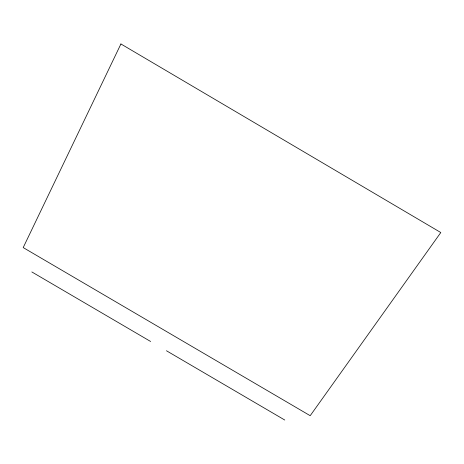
<?xml version="1.0" encoding="UTF-8"?>
<svg xmlns="http://www.w3.org/2000/svg" width="464" height="464" viewBox="0 0 464 464"><rect width="100%" height="100%" fill="white"/><g stroke="black" fill="none" stroke-linecap="round" stroke-linejoin="round"><path stroke-width="0.7" d="M31.842 271.945L150.632 341.492M166.443 350.749L284.78 420.036M120.918 43.964L23.2 247.585L310.196 415.703L440.8 232.534L120.918 43.964"/></g></svg>
